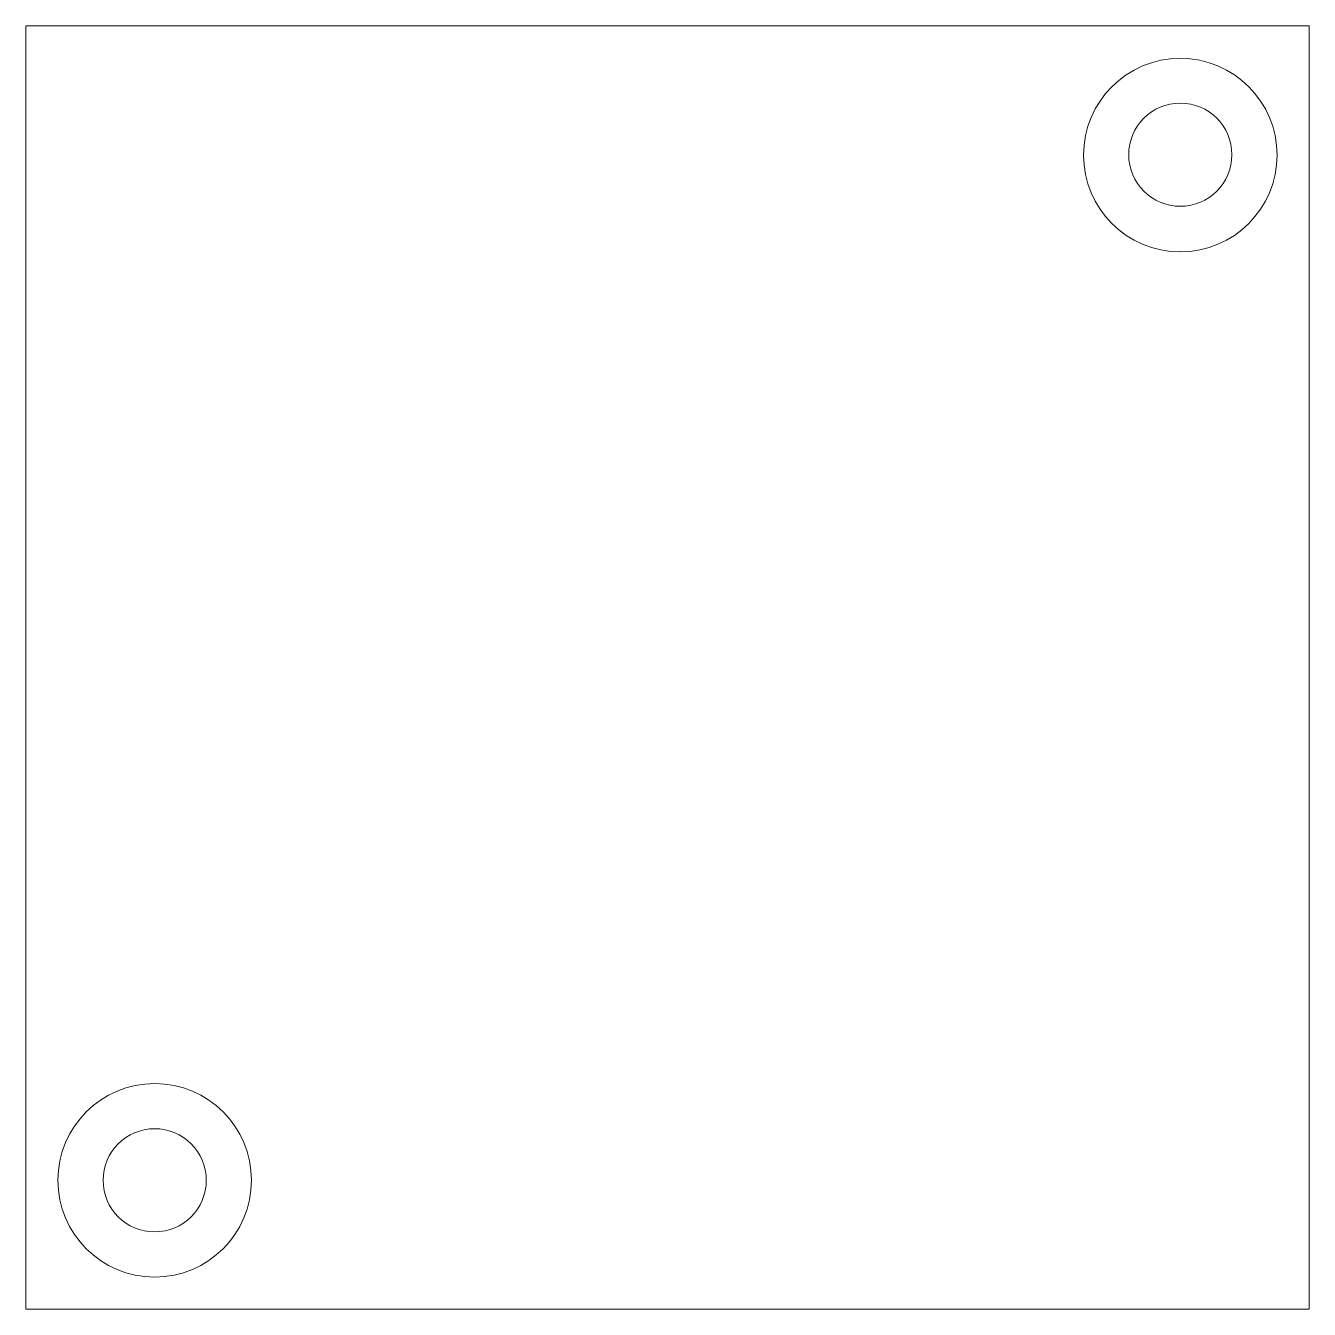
# Model space of a CAD drawing. Header units: millimetres. Extents: x -20.2 to 19.6, y -20.2 to 19.6.
import ezdxf

# ---------------------------------------------------------------- set-up
doc = ezdxf.new("R2010")
doc.units = ezdxf.units.MM

msp = doc.modelspace()

# ---------------------------------------------------------------- linework, layer by layer
at = {"color": 7, "linetype": 'Continuous', "lineweight": 15}
for p, q in [((-20.2, -20.2), (-20.2, 19.6)), ((-20.2, 19.6), (19.6, 19.6)), ((19.6, 19.6), (19.6, -20.2)), ((19.6, -20.2), (-20.2, -20.2))]:
    msp.add_line(p, q, dxfattribs=at)
for centre, radius in [((15.6, 15.587), 3), ((15.6, 15.6), 1.6), ((-16.2, -16.2), 3), ((-16.2, -16.2), 1.6)]:
    msp.add_circle(centre, radius, dxfattribs=at)

doc.saveas('drawing.dxf')
